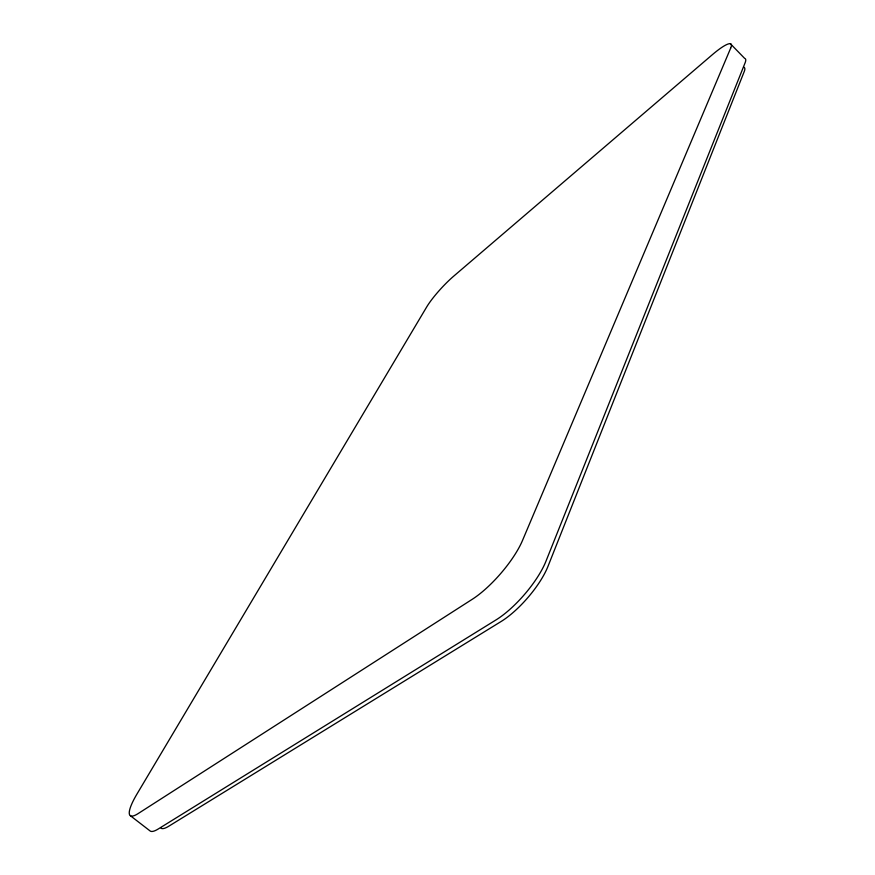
<?xml version="1.0" encoding="UTF-8"?>
<svg xmlns="http://www.w3.org/2000/svg" width="875" height="875" viewBox="0 0 875 875"><rect width="100%" height="100%" fill="white"/><g stroke="black" fill="none" stroke-linecap="round" stroke-linejoin="round"><path stroke-width="1.31" d="M130.408 815.752L150.216 831.042A44.078 10.041 -52.1 0 0 158.222 828.997L496.136 619.839A53.156 16.691 -49.2 0 0 545.945 561.269L745.084 62.869A35.273 6.748 -45 0 0 744.647 58.384L730.395 43.75M743.805 67.266A33.37 6.497 -45 0 1 744.22 71.586L547.969 566.388A50.05 15.881 -49.2 0 1 501.134 621.48L168.7 826.263A41.65 9.658 -52.1 0 1 161.011 828.231M730.691 48.092L522.495 540.488A53.397 15.761 -49.1 0 1 472.347 599.233L138.217 813.531A44.231 9.461 -51.8 0 1 136.97 794.041L426.781 306.819A29.356 4.791 -47.5 0 1 453.578 276.27L712.228 54.797A35.372 6.344 -45.2 0 1 730.691 48.092"/></g></svg>
